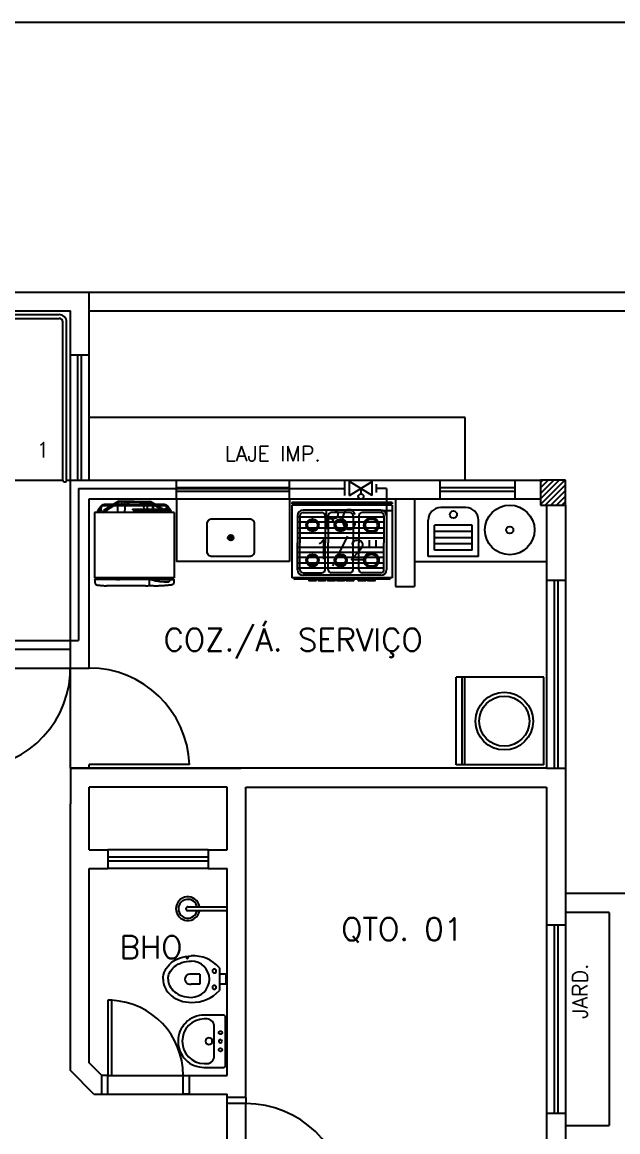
# Model space of a CAD drawing. Header units: millimetres. Extents: x 23536 to 47095, y 9984 to 20154.
# Drawn here: x 23555.39 to 23560.14, y 10047.99 to 10056.84 of the extents above; entities that cross this region are included whole.
import ezdxf
from ezdxf.enums import TextEntityAlignment as Align

# ---------------------------------------------------------------- set-up
doc = ezdxf.new("R2010")
doc.units = ezdxf.units.MM
doc.header["$LTSCALE"] = 30
doc.header["$MEASUREMENT"] = 0
doc.linetypes.add('HIDDEN', pattern=[0.375, 0.25, -0.125])
doc.linetypes.add('HIDDEN2', pattern=[0.1875, 0.125, -0.0625])
doc.layers.get('0').update_dxf_attribs({"linetype": 'CONTINUOUS'})
for name, color, linetype in [('CONEXAO_AG_FRIA', 3, 'CONTINUOUS'), ('LAYER8', 1, 'CONTINUOUS'), ('PROJECAO', 6, 'HIDDEN2'), ('projeto', 8, 'CONTINUOUS')]:
    doc.layers.add(name, color=color, linetype=linetype)
doc.styles.add('ROMANS', font='romans.shx', dxfattribs={"height": 0.14})

# ---------------------------------------------------------------- blocks, each defined once
blk = doc.blocks.new('GELAD-VS')
for p, q in [((-0.2523, 0.2753), (-0.2517, 0.2728)), ((-0.252, 0.2743), (-0.252, 0.2743)), ((-0.252, 0.2743), (-0.252, 0.2743)), ((-0.252, 0.2743), (-0.252, 0.2743)), ((-0.252, 0.2743), (-0.252, 0.2743)), ((-0.252, 0.2743), (-0.252, 0.2743)), ((-0.252, 0.2743), (-0.252, 0.2743)), ((-0.2517, 0.2728), (-0.2513, 0.272)), ((-0.2513, 0.272), (-0.2501, 0.2712)), ((-0.2501, 0.2712), (-0.249, 0.2708)), ((-0.249, 0.2708), (-0.2478, 0.2712)), ((-0.249, 0.2708), (-0.249, 0.2708)), ((-0.2478, 0.2712), (-0.2466, 0.2716)), ((-0.2466, 0.2716), (-0.2459, 0.2724)), ((-0.2459, 0.2724), (-0.2455, 0.2735)), ((-0.1968, 0.2784), (-0.1979, 0.2789)), ((-0.1957, 0.2779), (-0.1968, 0.2784)), ((-0.1954, 0.2767), (-0.1957, 0.2779)), ((-0.1952, 0.2755), (-0.1954, 0.2767)), ((-0.1952, 0.2755), (-0.1952, 0.2755)), ((0.3067, 0.2837), (0.3087, 0.2817)), ((0.3079, 0.2824), (0.3079, 0.2824)), ((0.3087, 0.2817), (0.3095, 0.2809)), ((0.3095, 0.2809), (0.3103, 0.2805)), ((0.3103, 0.2805), (0.311, 0.2805)), ((0.311, 0.2805), (0.3126, 0.2809)), ((0.311, 0.2805), (0.311, 0.2805)), ((0.3126, 0.2809), (0.3133, 0.2813)), ((0.3133, 0.2813), (0.3141, 0.2824)), ((0.3141, 0.2855), (0.3137, 0.2859)), ((0.3141, 0.2848), (0.3141, 0.2855)), ((0.3145, 0.2844), (0.3141, 0.2848)), ((0.3141, 0.2824), (0.3145, 0.2836)), ((0.3145, 0.2836), (0.3145, 0.2844)), ((0.3145, 0.2836), (0.3145, 0.2836)), ((-0.0958, -0.3127), (-0.0958, -0.3151))]:
    blk.add_line(p, q)
for points in [[(-0.1066, 0.3571), (-0.1449, 0.3339)], [(-0.1298, 0.3339), (-0.0927, 0.3582)], [(0.0229, 0.3571), (-0.1066, 0.3571)], [(0.0229, 0.3582), (-0.0927, 0.3582)], [(-0.0742, 0.3555), (-0.0742, 0.3555), (-0.0742, 0.3555), (-0.0742, 0.3555), (-0.0742, 0.3555), (-0.0742, 0.3555), (-0.0742, 0.3555), (-0.0765, 0.3551), (-0.0788, 0.3536), (-0.0803, 0.3513), (-0.0807, 0.3489)], [(-0.0742, 0.3555), (-0.0448, 0.3555)], [(-0.0649, 0.3571), (-0.0649, 0.3582)], [(-0.0498, 0.3571), (-0.0498, 0.3582)], [(-0.0308, 0.3451), (-0.0308, 0.3451), (-0.032, 0.3474), (-0.0339, 0.3493), (-0.0355, 0.3513), (-0.0378, 0.3528), (-0.0401, 0.354), (-0.0424, 0.3547), (-0.0448, 0.3555), (-0.0475, 0.3555)], [(-0.0034, 0.3559), (-0.0034, 0.3559), (-0.0092, 0.3551), (-0.0146, 0.3536), (-0.02, 0.3517), (-0.025, 0.3489), (-0.0301, 0.3459), (-0.0347, 0.3424), (-0.0386, 0.3381), (-0.0424, 0.3339)], [(0.0477, 0.3559), (-0.0038, 0.3559)], [(0.0229, 0.3582), (0.1385, 0.3582)], [(0.0229, 0.3571), (0.1525, 0.3571)], [(0.0867, 0.3339), (0.0867, 0.3339), (0.0829, 0.3381), (0.079, 0.342), (0.0743, 0.3459), (0.0693, 0.3489), (0.0643, 0.3513), (0.0589, 0.3536), (0.0535, 0.3551), (0.0477, 0.3559)], [(0.0921, 0.3555), (0.0921, 0.3555), (0.0921, 0.3555), (0.0921, 0.3555), (0.0921, 0.3555), (0.0921, 0.3555), (0.0921, 0.3555), (0.0894, 0.3555), (0.0867, 0.3547), (0.0844, 0.354), (0.0821, 0.3528), (0.0798, 0.3513), (0.0782, 0.3493), (0.0763, 0.3474), (0.0751, 0.3451)], [(0.0918, 0.3555), (0.118, 0.3555)], [(0.0956, 0.3571), (0.0956, 0.3582)], [(0.1107, 0.3571), (0.1107, 0.3582)], [(0.1246, 0.3489), (0.1246, 0.3489), (0.1242, 0.3513), (0.1227, 0.3536), (0.1208, 0.3551), (0.118, 0.3555)], [(0.1757, 0.3339), (0.1385, 0.3582)], [(0.1525, 0.3571), (0.1908, 0.3339)], [(-0.2946, 0.2704), (0.3404, 0.2704)], [(-0.2946, 0.2704), (-0.2946, -0.2524)], [(-0.2443, 0.3207), (-0.2679, 0.2859)], [(-0.249, 0.3014), (-0.2621, 0.2824)], [(-0.2523, 0.2753), (-0.247, 0.3149)], [(-0.2466, 0.3161), (-0.247, 0.3149)], [(-0.218, 0.3339), (-0.218, 0.3339), (-0.218, 0.3339), (-0.218, 0.3339), (-0.218, 0.3339), (-0.218, 0.3339), (-0.218, 0.3339), (-0.2227, 0.3335), (-0.2269, 0.3327), (-0.2312, 0.3312), (-0.235, 0.3292), (-0.2385, 0.3265), (-0.2416, 0.3234), (-0.2443, 0.3199), (-0.2466, 0.3161)], [(-0.2455, 0.2735), (-0.2404, 0.3126)], [(-0.2397, 0.3141), (-0.2404, 0.3126)], [(-0.2404, 0.3114), (-0.2404, 0.3114), (-0.2397, 0.3072), (-0.2385, 0.3029), (-0.2362, 0.2994), (-0.2335, 0.296), (-0.2304, 0.2936), (-0.2265, 0.2913), (-0.2223, 0.2902), (-0.218, 0.2898)], [(-0.218, 0.3269), (-0.218, 0.3269), (-0.218, 0.3269), (-0.218, 0.3269), (-0.218, 0.3269), (-0.218, 0.3269), (-0.218, 0.3269), (-0.2215, 0.3265), (-0.2246, 0.3261), (-0.2277, 0.325), (-0.2304, 0.3234), (-0.2335, 0.3215), (-0.2358, 0.3196), (-0.2377, 0.3168), (-0.2397, 0.3141)], [(-0.218, 0.3269), (-0.218, 0.3269), (-0.218, 0.3269), (-0.218, 0.3269), (-0.218, 0.3269), (-0.218, 0.3269), (-0.218, 0.3269), (-0.2211, 0.3265), (-0.2238, 0.3257), (-0.2265, 0.3242), (-0.2288, 0.3226), (-0.2304, 0.3203), (-0.2319, 0.3176), (-0.2327, 0.3149), (-0.2331, 0.3118), (-0.2331, 0.3118), (-0.2327, 0.3087), (-0.2319, 0.306), (-0.2304, 0.3033), (-0.2288, 0.301), (-0.2265, 0.2994), (-0.2238, 0.2979), (-0.2211, 0.2971), (-0.218, 0.2967)], [(-0.2285, 0.2704), (-0.2246, 0.2863)], [(-0.2281, 0.2704), (-0.1987, 0.2894)], [(-0.2181, 0.2898), (-0.2246, 0.2863)], [(-0.2184, 0.3339), (-0.1871, 0.3339)], [(-0.1264, 0.3269), (-0.2184, 0.3269)], [(-0.1121, 0.2967), (-0.2184, 0.2967)], [(0.0318, 0.2894), (-0.218, 0.2894)], [(-0.1565, 0.3269), (-0.2068, 0.2967)], [(-0.1979, 0.2789), (-0.1979, 0.2789), (-0.1979, 0.2789), (-0.1979, 0.2789), (-0.1979, 0.2789), (-0.1979, 0.2789), (-0.1979, 0.2789), (-0.1987, 0.2786), (-0.1998, 0.2782), (-0.2002, 0.277), (-0.2006, 0.2759)], [(-0.2006, 0.2704), (-0.2006, 0.2759)], [(-0.1979, 0.2789), (-0.1979, 0.2789), (-0.1979, 0.2789), (-0.1979, 0.2789), (-0.1979, 0.2789), (-0.1979, 0.2789), (-0.1979, 0.2789), (-0.1979, 0.2789), (-0.1979, 0.2789), (-0.1979, 0.2789), (-0.1979, 0.2789), (-0.1979, 0.2789), (-0.1979, 0.2789), (-0.1979, 0.2789), (-0.1979, 0.2789), (-0.1979, 0.2789), (-0.1979, 0.2789), (-0.1979, 0.2789), (-0.1979, 0.2789), (-0.1979, 0.2789), (-0.1979, 0.2789)], [(-0.1952, 0.2704), (-0.1952, 0.2755)], [(-0.1875, 0.2967), (-0.1411, 0.3269)], [(-0.1871, 0.3339), (-0.1194, 0.3339)], [(-0.1295, 0.3269), (-0.131, 0.3172)], [(-0.131, 0.2967), (-0.131, 0.3172)], [(-0.1101, 0.3269), (-0.1264, 0.3269)], [(-0.1039, 0.3443), (-0.1039, 0.3443), (-0.1039, 0.3443), (-0.1039, 0.3443), (-0.1039, 0.3443), (-0.1039, 0.3443), (-0.1039, 0.3443), (-0.107, 0.3443), (-0.1101, 0.3435), (-0.1132, 0.3428), (-0.1159, 0.3416), (-0.1186, 0.3401), (-0.1209, 0.3381), (-0.1233, 0.3362), (-0.1252, 0.3339)], [(-0.1213, 0.3269), (-0.1213, 0.3269), (-0.1225, 0.3246), (-0.1233, 0.3223), (-0.1237, 0.3199), (-0.124, 0.3172)], [(-0.124, 0.2967), (-0.124, 0.3172)], [(-0.119, 0.3339), (0.2642, 0.3339)], [(-0.1039, 0.3373), (-0.1039, 0.3373), (-0.1039, 0.3373), (-0.1039, 0.3373), (-0.1039, 0.3373), (-0.1039, 0.3373), (-0.1039, 0.3373), (-0.1066, 0.337), (-0.1097, 0.3362), (-0.1124, 0.3354), (-0.1148, 0.3339)], [(0.0322, 0.2967), (-0.1121, 0.2967)], [(-0.1074, 0.3269), (-0.1117, 0.3269)], [(0.2642, 0.3269), (-0.1074, 0.3269)], [(-0.1043, 0.3443), (-0.0738, 0.3443)], [(-0.0738, 0.3373), (-0.1043, 0.3373)], [(-0.0807, 0.3489), (-0.0807, 0.3443)], [(-0.0807, 0.3269), (-0.0807, 0.2967)], [(-0.0807, 0.2894), (-0.0807, 0.2704)], [(-0.0738, 0.3443), (-0.0606, 0.3443)], [(-0.0738, 0.3366), (-0.0738, 0.3443)], [(-0.049, 0.3408), (-0.049, 0.3408), (-0.0502, 0.3416), (-0.0517, 0.3424), (-0.0529, 0.3428), (-0.0544, 0.3435), (-0.056, 0.3439), (-0.0575, 0.3439), (-0.0591, 0.3443), (-0.0606, 0.3443)], [(-0.0552, 0.2894), (-0.0544, 0.2704)], [(-0.0529, 0.3103), (-0.0547, 0.2967)], [(-0.0475, 0.3269), (-0.0529, 0.3103)], [(-0.0521, 0.2894), (-0.0521, 0.2894), (-0.0521, 0.2894), (-0.0521, 0.2894), (-0.0521, 0.2894), (-0.0525, 0.2894), (-0.0525, 0.2894), (-0.0525, 0.2894), (-0.0525, 0.2894), (-0.0525, 0.2894), (-0.0525, 0.2894), (-0.0525, 0.2894), (-0.0525, 0.2894), (-0.0525, 0.2894), (-0.0525, 0.2894), (-0.0525, 0.2894), (-0.0525, 0.2894), (-0.0521, 0.2894), (-0.0521, 0.2894), (-0.0521, 0.2894), (-0.0521, 0.2894)], [(-0.0521, 0.2894), (-0.0521, 0.2894), (-0.0521, 0.2894), (-0.0521, 0.2894), (-0.0521, 0.2894), (-0.0525, 0.2894), (-0.0525, 0.2894), (-0.0525, 0.2894), (-0.0525, 0.2894), (-0.0525, 0.2894), (-0.0525, 0.2894), (-0.0525, 0.2894), (-0.0525, 0.2894), (-0.0525, 0.2894), (-0.0525, 0.2894), (-0.0525, 0.2894), (-0.0525, 0.2894), (-0.0521, 0.2894), (-0.0521, 0.2894), (-0.0521, 0.2894), (-0.0521, 0.2894)], [(-0.0521, 0.2894), (-0.0521, 0.2894), (-0.0521, 0.2894), (-0.0521, 0.2894), (-0.0521, 0.2894), (-0.0525, 0.2894), (-0.0525, 0.2894), (-0.0525, 0.2894), (-0.0525, 0.2894), (-0.0525, 0.2894), (-0.0525, 0.2894), (-0.0525, 0.2894), (-0.0525, 0.2894), (-0.0525, 0.2894), (-0.0525, 0.2894), (-0.0525, 0.2894), (-0.0525, 0.2894), (-0.0521, 0.2894), (-0.0521, 0.2894), (-0.0521, 0.2894), (-0.0521, 0.2894)], [(-0.049, 0.3408), (-0.0413, 0.3351)], [(-0.0475, 0.3269), (-0.0386, 0.3223)], [(-0.0386, 0.3223), (-0.0386, 0.3223), (-0.0382, 0.3219), (-0.0374, 0.3219), (-0.037, 0.3219), (-0.0366, 0.3219), (-0.0366, 0.3219), (-0.0351, 0.3223), (-0.0343, 0.323), (-0.0335, 0.3238), (-0.0332, 0.3254), (-0.0332, 0.3254), (-0.0332, 0.3257), (-0.0332, 0.3261), (-0.0332, 0.3265), (-0.0332, 0.3269)], [(0.0322, 0.2894), (0.0322, 0.2894), (0.0334, 0.2898), (0.0345, 0.2906), (0.0349, 0.2913), (0.0353, 0.2929), (0.0353, 0.2929), (0.0349, 0.2944), (0.0341, 0.2956), (0.0334, 0.2964), (0.0318, 0.2967)], [(0.0801, 0.3269), (0.0801, 0.3269), (0.0801, 0.3265), (0.0801, 0.3265), (0.0801, 0.3261), (0.0801, 0.3257), (0.0801, 0.3257), (0.0805, 0.3242), (0.0813, 0.323), (0.0821, 0.3223), (0.0836, 0.3219), (0.0836, 0.3219), (0.084, 0.3219), (0.0848, 0.3223), (0.0852, 0.3223), (0.0856, 0.3223)], [(0.0933, 0.3269), (0.0856, 0.3223)], [(0.1076, 0.3358), (0.1076, 0.3358), (0.1064, 0.3385), (0.1045, 0.3404), (0.1018, 0.3416), (0.0991, 0.342), (0.0991, 0.342), (0.0956, 0.3412), (0.0929, 0.3397), (0.091, 0.337), (0.0903, 0.3339)], [(0.0954, 0.3358), (0.0906, 0.3339)], [(0.0964, 0.313), (0.0915, 0.3258)], [(0.0987, 0.3358), (0.0954, 0.3358)], [(0.0972, 0.3103), (0.0964, 0.313)], [(0.0983, 0.2704), (0.0972, 0.3103)], [(0.1126, 0.3358), (0.0987, 0.3358)], [(0.1126, 0.3339), (0.1126, 0.3358)], [(0.1246, 0.3489), (0.1246, 0.3339)], [(0.1324, 0.3269), (0.1497, 0.3228)], [(0.1552, 0.3163), (0.1548, 0.3185), (0.1535, 0.3204), (0.152, 0.3219), (0.1497, 0.3228)], [(0.1552, 0.2704), (0.1552, 0.3163)], [(0.1552, 0.2735), (0.1552, 0.2731)], [(0.2735, 0.2704), (0.1865, 0.3269)], [(0.2024, 0.3269), (0.27, 0.2863)], [(0.2437, 0.2789), (0.2437, 0.2789), (0.2437, 0.2789), (0.2437, 0.2789), (0.2437, 0.2789), (0.2437, 0.2789), (0.2437, 0.2789), (0.2426, 0.2786), (0.2418, 0.2782), (0.2414, 0.277), (0.241, 0.2759)], [(0.241, 0.2704), (0.241, 0.2759)], [(0.2437, 0.2789), (0.2437, 0.2789), (0.2437, 0.2789), (0.2437, 0.2789), (0.2437, 0.2789), (0.2437, 0.2789), (0.2437, 0.2789), (0.2437, 0.2789), (0.2437, 0.2789), (0.2437, 0.2789), (0.2437, 0.2789), (0.2437, 0.2789), (0.2437, 0.2789), (0.2437, 0.2789), (0.2437, 0.2789), (0.2437, 0.2789), (0.2437, 0.2789), (0.2437, 0.2789), (0.2437, 0.2789), (0.2437, 0.2789), (0.2437, 0.2789)], [(0.2464, 0.277), (0.2461, 0.2782), (0.2449, 0.2786), (0.2437, 0.2789)], [(0.2464, 0.2704), (0.2464, 0.277)], [(0.291, 0.319), (0.2901, 0.3203), (0.2874, 0.3234), (0.2843, 0.3265), (0.2809, 0.3292), (0.277, 0.3312), (0.2731, 0.3327), (0.2685, 0.3335), (0.2642, 0.3339)], [(0.2855, 0.3141), (0.2855, 0.3141), (0.284, 0.3168), (0.2816, 0.3196), (0.2793, 0.3215), (0.2766, 0.3234), (0.2739, 0.325), (0.2708, 0.3261), (0.2677, 0.3265), (0.2642, 0.3269)], [(0.2743, 0.2704), (0.27, 0.2863)], [(0.2859, 0.3126), (0.2855, 0.3141)], [(0.2855, 0.3141), (0.3067, 0.2837)], [(0.2913, 0.2735), (0.2859, 0.3126)], [(0.291, 0.319), (0.3137, 0.2859)], [(0.2913, 0.2735), (0.2913, 0.2731)], [(0.2917, 0.2731), (0.2917, 0.2731), (0.2921, 0.2724), (0.2928, 0.2716), (0.2936, 0.2712), (0.2948, 0.2708), (0.2948, 0.2708), (0.2963, 0.2712), (0.2971, 0.272), (0.2979, 0.2728), (0.2983, 0.2743)], [(0.2983, 0.2743), (0.2949, 0.3007)], [(0.3404, 0.2704), (0.3404, -0.2524)], [(-0.2946, -0.2524), (0.3404, -0.2524)], [(-0.2899, -0.2648), (-0.2899, -0.2648), (-0.2899, -0.2648), (-0.2899, -0.2648), (-0.2899, -0.2648), (-0.2899, -0.2648), (-0.2899, -0.2648), (-0.2907, -0.2648), (-0.2911, -0.2652), (-0.2915, -0.2659), (-0.2915, -0.2663), (-0.2915, -0.2663), (-0.2915, -0.2663), (-0.2915, -0.2663), (-0.2915, -0.2663), (-0.2915, -0.2667)], [(-0.1237, -0.2648), (-0.2899, -0.2648)], [(-0.2861, -0.2524), (-0.2861, -0.2648)], [(-0.2636, -0.2648), (-0.2636, -0.2648), (-0.2636, -0.2648), (-0.2636, -0.2648), (-0.2636, -0.2648), (-0.2636, -0.2648), (-0.2636, -0.2648), (-0.2636, -0.2648), (-0.2636, -0.2648)], [(-0.2617, -0.2667), (-0.2617, -0.2663), (-0.2621, -0.2663), (-0.2621, -0.2659), (-0.2621, -0.2659), (-0.2625, -0.2656), (-0.2625, -0.2656), (-0.2625, -0.2652), (-0.2629, -0.2652), (-0.2633, -0.2648), (-0.2633, -0.2648), (-0.2636, -0.2648), (-0.2636, -0.2648)], [(-0.1124, -0.2648), (-0.1457, -0.2748), (-0.1797, -0.281), (-0.2145, -0.2837), (-0.249, -0.2826)], [(-0.1237, -0.2648), (-0.1221, -0.2648), (-0.1209, -0.2648), (-0.1194, -0.2648), (-0.119, -0.2648), (-0.1182, -0.2648)], [(-0.1209, -0.2648), (-0.1221, -0.2648)], [(-0.1182, -0.2648), (-0.1182, -0.2648)], [(-0.1124, -0.2648), (-0.1128, -0.2648), (-0.1128, -0.2648), (-0.1132, -0.2648), (-0.1136, -0.2648), (-0.114, -0.2648), (-0.1144, -0.2648), (-0.1148, -0.2648), (-0.1155, -0.2648), (-0.1163, -0.2648), (-0.1171, -0.2648), (-0.1182, -0.2648), (-0.1182, -0.2648)], [(-0.1182, -0.2648), (-0.1182, -0.2648)], [(-0.1124, -0.2648), (-0.0958, -0.2648)], [(-0.0966, -0.2648), (-0.1124, -0.2648), (-0.1124, -0.2648), (-0.1124, -0.2648), (-0.1124, -0.2648), (-0.1124, -0.2648)], [(-0.0966, -0.2648), (-0.0966, -0.2648), (-0.0966, -0.2648), (-0.0966, -0.2648), (-0.0966, -0.2648), (-0.0966, -0.2648), (-0.0966, -0.2648), (-0.0966, -0.2648), (-0.0966, -0.2648), (-0.0966, -0.2648), (-0.0966, -0.2648), (-0.0966, -0.2648), (-0.0966, -0.2648)], [(-0.0958, -0.2648), (0.3404, -0.2648)], [(-0.0958, -0.2648), (-0.0958, -0.2648), (-0.0958, -0.2648), (-0.0958, -0.2648), (-0.0958, -0.2659)], [(-0.0958, -0.2648), (-0.0958, -0.2659)], [(-0.0958, -0.2648), (-0.0958, -0.3093)], [(-0.0958, -0.2648), (-0.0958, -0.3139), (-0.0958, -0.3093)], [(-0.0656, -0.2648), (-0.0656, -0.2648), (-0.0656, -0.2648), (-0.0656, -0.2648), (-0.0656, -0.2648), (-0.0656, -0.2648), (-0.0656, -0.2648), (-0.0656, -0.2648), (-0.0656, -0.2648), (-0.0656, -0.2648), (-0.0656, -0.2648), (-0.0656, -0.2648), (-0.0656, -0.2648), (-0.0656, -0.2648), (-0.0656, -0.2648), (-0.0656, -0.2648), (-0.0656, -0.2648), (-0.0656, -0.2648), (-0.0656, -0.2648), (-0.0656, -0.2648), (-0.0656, -0.2648)], [(0.1583, -0.2648), (0.1416, -0.2648)], [(0.1424, -0.2648), (0.1583, -0.2648), (0.1583, -0.2648), (0.1583, -0.2648), (0.1583, -0.2648), (0.1583, -0.2648)], [(0.1583, -0.2648), (0.1583, -0.2648), (0.1587, -0.2648), (0.1587, -0.2648), (0.1594, -0.2648), (0.1598, -0.2648), (0.1602, -0.2648), (0.1606, -0.2648), (0.1614, -0.2648), (0.1621, -0.2648), (0.1629, -0.2648), (0.1637, -0.2648), (0.1641, -0.2648)], [(0.1641, -0.2648), (0.1641, -0.2648)], [(0.1641, -0.2648), (0.1641, -0.2648)], [(0.1691, -0.2648), (0.1679, -0.2648), (0.1668, -0.2648), (0.1652, -0.2648), (0.1648, -0.2648), (0.1641, -0.2648)], [(0.1668, -0.2648), (0.1679, -0.2648)], [(0.1691, -0.2648), (0.3358, -0.2648)], [(0.3095, -0.2648), (0.3095, -0.2648), (0.3095, -0.2648), (0.3095, -0.2648), (0.3095, -0.2648), (0.3095, -0.2648), (0.3095, -0.2648)], [(0.3319, -0.2524), (0.3319, -0.2648)], [(0.3377, -0.2663), (0.3377, -0.2663), (0.3377, -0.2663), (0.3377, -0.2663), (0.3377, -0.2663), (0.3377, -0.2663), (0.3377, -0.2663), (0.3377, -0.2659), (0.3373, -0.2652), (0.3365, -0.2648), (0.3362, -0.2648), (0.3362, -0.2648), (0.3362, -0.2648), (0.3362, -0.2648), (0.3362, -0.2648), (0.3362, -0.2648)], [(-0.2919, -0.2667), (-0.2919, -0.2864), (-0.2915, -0.2903), (-0.2907, -0.2942), (-0.2888, -0.2977), (-0.2861, -0.3011), (-0.2834, -0.3042), (-0.2799, -0.3062), (-0.276, -0.3077), (-0.2722, -0.3089), (-0.2687, -0.3093), (-0.2652, -0.3096), (-0.2613, -0.31), (-0.2578, -0.3104), (-0.254, -0.3108), (-0.2505, -0.3112), (-0.247, -0.3116), (-0.2432, -0.312), (-0.2397, -0.3124), (-0.2358, -0.3127), (-0.2323, -0.3131), (-0.2285, -0.3131), (-0.225, -0.3135), (-0.2211, -0.3139), (-0.2176, -0.3143), (-0.2138, -0.3147), (-0.2103, -0.3147), (-0.2064, -0.3151), (-0.2029, -0.3151), (-0.1991, -0.3154), (-0.1956, -0.3154), (-0.1917, -0.3158), (-0.1882, -0.3158), (-0.1844, -0.3158), (-0.1809, -0.3162), (-0.177, -0.3162), (-0.1735, -0.3162), (-0.1697, -0.3166), (-0.1662, -0.3166), (-0.1623, -0.3166), (-0.1588, -0.3166), (-0.155, -0.3166), (-0.1515, -0.3166), (-0.1476, -0.3166), (-0.1442, -0.3166), (-0.1403, -0.3166), (-0.1368, -0.3166), (-0.1329, -0.3166), (-0.1295, -0.3162), (-0.1256, -0.3162), (-0.1221, -0.3162), (-0.1182, -0.3158), (-0.1148, -0.3158), (-0.1109, -0.3158), (-0.1074, -0.3154), (-0.1039, -0.3154), (-0.1001, -0.3151), (-0.0958, -0.3151)], [(-0.2617, -0.2667), (-0.2617, -0.2687)], [(-0.249, -0.2826), (-0.2513, -0.2822), (-0.254, -0.2814), (-0.2563, -0.2799), (-0.2582, -0.2779), (-0.2598, -0.276), (-0.2609, -0.2737), (-0.2617, -0.271), (-0.2617, -0.2687)], [(-0.0958, -0.2659), (-0.0958, -0.3081)], [(-0.0958, -0.2675), (-0.0958, -0.2667)], [(-0.0958, -0.3081), (-0.0958, -0.3081), (-0.0958, -0.3085)], [(-0.0958, -0.3112), (-0.0958, -0.3108), (-0.0958, -0.3108), (-0.0958, -0.3108), (-0.0958, -0.3108), (-0.0958, -0.3104), (-0.0958, -0.3104), (-0.0958, -0.31), (-0.0958, -0.31), (-0.0958, -0.31), (-0.0958, -0.3096), (-0.0958, -0.3093), (-0.0958, -0.3089), (-0.0958, -0.3089), (-0.0958, -0.3085), (-0.0958, -0.3081)], [(-0.0958, -0.3093), (-0.0958, -0.3096)], [(-0.0958, -0.31), (-0.0958, -0.3108)], [(-0.0958, -0.3108), (-0.0958, -0.3112)], [(-0.0958, -0.3112), (-0.0958, -0.3139)], [(-0.0958, -0.312), (-0.0958, -0.3124)], [(-0.0958, -0.3127), (-0.0958, -0.3131)], [(-0.0796, -0.3143), (-0.0838, -0.3143), (-0.0958, -0.3139), (-0.0958, -0.3139)], [(-0.066, -0.3143), (-0.0711, -0.3143), (-0.0796, -0.3143)], [(-0.066, -0.3143), (0.245, -0.3154)], [(0.2194, -0.3162), (0.2194, -0.3162)], [(0.2267, -0.3162), (0.2267, -0.3162)], [(0.318, -0.3089), (0.3145, -0.3093), (0.311, -0.3096), (0.3072, -0.31), (0.3037, -0.3104), (0.2998, -0.3108), (0.2963, -0.3112), (0.2925, -0.3116), (0.289, -0.312), (0.2855, -0.3124), (0.2816, -0.3127), (0.2782, -0.3131), (0.2743, -0.3131), (0.2704, -0.3135), (0.2669, -0.3139), (0.2631, -0.3143), (0.2596, -0.3147), (0.2561, -0.3147), (0.2522, -0.3151), (0.2488, -0.3151), (0.245, -0.3154)], [(0.3377, -0.2864), (0.3373, -0.2903), (0.3362, -0.2942), (0.3346, -0.2977), (0.3319, -0.3011), (0.3288, -0.3042), (0.3253, -0.3062), (0.3219, -0.3077), (0.318, -0.3089)], [(0.3377, -0.2667), (0.3377, -0.2864)]]:
    blk.add_lwpolyline(points)
blk.add_arc((-0.264, 0.2859), 0.00394, 180, 298.07249)

msp = doc.modelspace()

# ---------------------------------------------------------------- linework, layer by layer
at = {"layer": 'CONEXAO_AG_FRIA'}
for p, q in [((23557.9639, 10053.0637), (23557.9639, 10053.1755)), ((23558.0014, 10053.0637), (23558.1829, 10053.1755)), ((23558.0014, 10053.0637), (23558.0015, 10053.1755)), ((23558.1829, 10053.0637), (23558.0015, 10053.1755)), ((23558.1829, 10053.0637), (23558.1829, 10053.1755)), ((23558.0922, 10053.1196), (23558.0922, 10053.0753)), ((23558.2153, 10053.152), (23558.2153, 10053.0872)), ((23558.2552, 10052.942), (23558.3352, 10052.942))]:
    msp.add_line(p, q, dxfattribs=at)
msp.add_circle((23558.0922, 10053.054), 0.0213, dxfattribs=at)
at = {"layer": 'LAYER8'}
msp.add_line((23541.5371, 10056.839), (23588.487, 10056.839), dxfattribs=at)
at = {"layer": 'PROJECAO', "color": 3, "linetype": 'HIDDEN'}
for p, q in [((23555.8396, 10053.1196), (23555.8396, 10051.9061)), ((23555.8396, 10053.1196), (23557.9639, 10053.1196)), ((23558.2952, 10053.1196), (23558.2153, 10053.1196)), ((23558.2952, 10053.1196), (23558.2952, 10052.74)), ((23552.6232, 10051.9061), (23555.8396, 10051.9061))]:
    msp.add_line(p, q, dxfattribs=at)
at = {"layer": 'projeto'}
for p, q in [((23548.9241, 10054.6863), (23555.9241, 10054.6863)), ((23555.9241, 10054.6863), (23562.7241, 10054.6863)), ((23555.9241, 10054.1863), (23555.9241, 10054.6863)), ((23549.0741, 10054.5363), (23555.7741, 10054.5363)), ((23555.7741, 10054.1863), (23555.7741, 10054.5363)), ((23555.9241, 10054.5363), (23562.0741, 10054.5363)), ((23555.7741, 10054.1863), (23555.9241, 10054.1863)), ((23555.7741, 10053.1863), (23555.7741, 10054.1863)), ((23555.8341, 10053.1863), (23555.8341, 10054.1863)), ((23555.8641, 10053.1863), (23555.8641, 10054.1863)), ((23555.9241, 10053.1863), (23555.9241, 10054.1863)), ((23558.9241, 10053.6863), (23555.9241, 10053.6863)), ((23558.9241, 10053.1863), (23558.9241, 10053.6863)), ((23554.5741, 10053.1863), (23555.7141, 10053.1863)), ((23555.7441, 10053.1863), (23555.7741, 10053.1863)), ((23555.7741, 10053.1863), (23556.6212, 10053.1863)), ((23555.7741, 10053.1863), (23555.9241, 10053.1863)), ((23555.7741, 10051.8363), (23555.7741, 10053.1863)), ((23556.6212, 10053.0363), (23556.6212, 10053.1863)), ((23556.6212, 10053.1863), (23557.5226, 10053.1863)), ((23557.5226, 10053.1863), (23558.7234, 10053.1863)), ((23557.5226, 10053.0363), (23557.5226, 10053.1863)), ((23558.7234, 10053.0363), (23558.7234, 10053.1863)), ((23558.7234, 10053.1863), (23559.3234, 10053.1863)), ((23559.3234, 10053.1863), (23559.5241, 10053.1863)), ((23559.3234, 10053.0363), (23559.3234, 10053.1863)), ((23559.7241, 10053.1863), (23559.5241, 10053.1863)), ((23559.5241, 10053.1863), (23559.5241, 10052.9863)), ((23559.5241, 10053.1676), (23559.5428, 10053.1863)), ((23559.5241, 10053.1234), (23559.587, 10053.1863)), ((23559.5241, 10053.0792), (23559.6312, 10053.1863)), ((23559.5241, 10053.0351), (23559.6754, 10053.1863)), ((23559.5241, 10052.9909), (23559.7195, 10053.1863)), ((23559.7241, 10052.9863), (23559.7241, 10053.1863)), ((23556.6212, 10053.1263), (23557.5226, 10053.1263)), ((23556.6212, 10053.0963), (23557.5226, 10053.0963)), ((23558.7234, 10053.1263), (23559.3234, 10053.1263)), ((23558.7234, 10053.0963), (23559.3234, 10053.0963)), ((23559.5637, 10052.9863), (23559.7241, 10053.1467)), ((23559.6079, 10052.9863), (23559.7241, 10053.1025)), ((23555.9241, 10053.0363), (23556.6212, 10053.0363)), ((23555.9241, 10051.6863), (23555.9241, 10053.0363)), ((23556.6212, 10053.0363), (23556.6212, 10052.5363)), ((23556.6212, 10053.0363), (23557.5226, 10053.0363)), ((23557.5226, 10053.0363), (23558.7234, 10053.0363)), ((23557.5226, 10053.0363), (23557.5226, 10052.5363)), ((23558.3411, 10053.006), (23557.5411, 10053.006)), ((23557.5411, 10053.006), (23557.5411, 10052.996)), ((23558.3411, 10052.996), (23557.5411, 10052.996)), ((23558.3411, 10052.986), (23557.5411, 10052.986)), ((23557.5411, 10052.986), (23557.5411, 10052.406)), ((23558.3411, 10053.006), (23558.3411, 10052.996)), ((23558.3411, 10052.986), (23558.3411, 10052.406)), ((23558.3696, 10053.0363), (23558.3696, 10052.3359)), ((23558.5196, 10053.0363), (23558.5196, 10052.3359)), ((23558.7234, 10053.0363), (23559.3234, 10053.0363)), ((23559.3234, 10053.0363), (23559.5241, 10053.0363)), ((23559.5241, 10052.9863), (23559.7241, 10052.9863)), ((23559.5741, 10052.9863), (23559.5741, 10052.3863)), ((23559.6521, 10052.9863), (23559.7241, 10053.0583)), ((23559.6963, 10052.9863), (23559.7241, 10053.0141)), ((23559.7241, 10052.9863), (23559.7241, 10052.3863)), ((23557.5861, 10052.901), (23557.5861, 10052.686)), ((23557.6061, 10052.901), (23557.6061, 10052.686)), ((23558.2511, 10052.946), (23557.6311, 10052.946)), ((23557.6311, 10052.926), (23557.7811, 10052.926)), ((23557.8061, 10052.901), (23557.8061, 10052.686)), ((23557.8311, 10052.901), (23557.8311, 10052.686)), ((23558.0061, 10052.926), (23557.8561, 10052.926)), ((23558.0311, 10052.901), (23558.0311, 10052.686)), ((23558.0761, 10052.901), (23558.0761, 10052.686)), ((23558.0761, 10052.901), (23558.0761, 10052.686)), ((23558.2511, 10052.926), (23558.1011, 10052.926)), ((23558.2761, 10052.901), (23558.2761, 10052.686)), ((23558.2961, 10052.901), (23558.2961, 10052.471)), ((23558.9299, 10052.9664), (23558.7299, 10052.9664)), ((23558.2761, 10052.8892), (23557.5861, 10052.8892)), ((23558.2761, 10052.8492), (23557.5861, 10052.8492)), ((23558.6299, 10052.5764), (23558.6299, 10052.8664)), ((23558.6799, 10052.6264), (23558.6799, 10052.8264)), ((23558.9799, 10052.8264), (23558.6799, 10052.8264)), ((23558.9799, 10052.6264), (23558.9799, 10052.8264)), ((23559.0299, 10052.5764), (23559.0299, 10052.8664)), ((23558.2761, 10052.8028), (23557.5861, 10052.8028)), ((23558.2761, 10052.7628), (23557.5861, 10052.7628)), ((23558.2761, 10052.7228), (23557.5861, 10052.7228)), ((23558.9799, 10052.7764), (23558.6799, 10052.7764)), ((23558.9799, 10052.7264), (23558.6799, 10052.7264)), ((23557.5861, 10052.471), (23557.5861, 10052.686)), ((23558.2761, 10052.6492), (23557.5861, 10052.6492)), ((23557.6061, 10052.471), (23557.6061, 10052.686)), ((23557.8061, 10052.471), (23557.8061, 10052.686)), ((23557.8311, 10052.471), (23557.8311, 10052.686)), ((23558.0311, 10052.471), (23558.0311, 10052.686)), ((23558.0761, 10052.471), (23558.0761, 10052.686)), ((23558.0761, 10052.471), (23558.0761, 10052.686)), ((23558.2761, 10052.471), (23558.2761, 10052.686)), ((23558.9799, 10052.6764), (23558.6799, 10052.6764)), ((23558.2761, 10052.6092), (23557.5861, 10052.6092)), ((23558.2761, 10052.5692), (23557.5861, 10052.5692)), ((23559.0299, 10052.5764), (23558.6299, 10052.5764)), ((23558.9799, 10052.6264), (23558.6799, 10052.6264)), ((23557.5226, 10052.5363), (23556.6212, 10052.5363)), ((23558.2761, 10052.5228), (23557.5861, 10052.5228)), ((23558.2761, 10052.4828), (23557.5861, 10052.4828)), ((23558.5196, 10052.5363), (23559.5741, 10052.5363)), ((23558.3411, 10052.406), (23557.5411, 10052.406)), ((23558.3161, 10052.396), (23557.5661, 10052.396)), ((23557.6311, 10052.446), (23557.7811, 10052.446)), ((23558.2511, 10052.426), (23557.6311, 10052.426)), ((23558.0061, 10052.446), (23557.8561, 10052.446)), ((23558.2511, 10052.446), (23558.1011, 10052.446)), ((23559.5741, 10052.3863), (23559.5741, 10050.8863)), ((23559.5741, 10052.3863), (23559.7241, 10052.3863)), ((23559.6341, 10052.3863), (23559.6341, 10050.8863)), ((23559.6641, 10052.3863), (23559.6641, 10050.8863)), ((23559.7241, 10052.3863), (23559.7241, 10050.8863)), ((23558.3696, 10052.3359), (23558.5196, 10052.3359)), ((23554.9741, 10051.8363), (23555.7741, 10051.8363)), ((23555.4491, 10051.8363), (23555.7741, 10051.8363)), ((23555.7741, 10051.6863), (23555.7741, 10051.8363)), ((23555.0041, 10051.6863), (23555.7741, 10051.6863)), ((23555.4497, 10051.6863), (23555.9241, 10051.6863)), ((23555.7741, 10050.8863), (23555.7741, 10051.6863)), ((23555.7741, 10050.8863), (23555.7741, 10050.6034)), ((23557.0241, 10050.8863), (23555.7741, 10050.8863)), ((23555.7741, 10050.8863), (23557.1349, 10050.8863)), ((23556.7241, 10050.9163), (23555.9241, 10050.9163)), ((23555.9241, 10050.8863), (23555.9241, 10050.9163)), ((23557.1349, 10050.8863), (23556.9151, 10050.8863)), ((23559.5741, 10050.8863), (23557.0241, 10050.8863)), ((23559.5741, 10050.8863), (23559.7241, 10050.8863)), ((23559.7241, 10050.8863), (23559.7241, 10049.6363)), ((23555.9241, 10050.6034), (23555.9241, 10050.7363)), ((23557.0241, 10050.7363), (23555.9241, 10050.7363)), ((23557.0241, 10050.6034), (23557.0241, 10050.7363)), ((23557.1741, 10050.7363), (23559.5741, 10050.7363)), ((23557.1741, 10050.6034), (23557.1741, 10050.7363)), ((23559.5741, 10050.7363), (23559.5741, 10049.6363)), ((23555.7741, 10048.4741), (23555.7741, 10050.6034)), ((23555.9241, 10050.2363), (23555.9241, 10050.6034)), ((23557.0241, 10050.2363), (23557.0241, 10050.6034)), ((23557.1741, 10048.2613), (23557.1741, 10050.6034)), ((23555.9241, 10050.2363), (23556.0741, 10050.2363)), ((23556.0741, 10050.2363), (23556.0741, 10050.0863)), ((23556.8741, 10050.2363), (23556.0741, 10050.2363)), ((23556.8741, 10050.1763), (23556.0741, 10050.1763)), ((23556.8741, 10050.2363), (23557.0241, 10050.2363)), ((23556.8741, 10050.2363), (23556.8741, 10050.0863)), ((23555.9241, 10050.0863), (23556.0741, 10050.0863)), ((23555.9241, 10048.5363), (23555.9241, 10050.0863)), ((23556.8741, 10050.1463), (23556.0741, 10050.1463)), ((23556.8741, 10050.0863), (23556.0741, 10050.0863)), ((23556.8741, 10050.0863), (23557.0241, 10050.0863)), ((23557.0241, 10048.4363), (23557.0241, 10050.0863)), ((23560.2241, 10049.8863), (23559.7241, 10049.8863)), ((23560.0741, 10049.7363), (23559.7241, 10049.7363)), ((23560.0741, 10049.7363), (23560.0741, 10048.0363)), ((23559.5741, 10049.6363), (23559.7241, 10049.6363)), ((23559.5741, 10049.6363), (23559.5741, 10048.1363)), ((23559.6341, 10049.6363), (23559.6341, 10048.1363)), ((23559.6641, 10049.6363), (23559.6641, 10048.1363)), ((23559.7241, 10049.6363), (23559.7241, 10048.1363)), ((23556.9633, 10049.2939), (23556.9633, 10049.1139)), ((23556.8083, 10049.2439), (23556.7383, 10049.2439)), ((23556.8083, 10049.2439), (23556.8083, 10049.1639)), ((23557.0133, 10049.2439), (23556.9633, 10049.2439)), ((23557.0133, 10049.2439), (23557.0133, 10049.1639)), ((23556.8083, 10049.1639), (23556.7383, 10049.1639)), ((23557.0133, 10049.1639), (23556.9633, 10049.1639)), ((23556.1041, 10049.0363), (23556.0741, 10049.0363)), ((23556.0741, 10049.0363), (23556.0741, 10048.4363)), ((23556.1041, 10048.4363), (23556.1041, 10049.0363)), ((23555.962, 10048.2863), (23555.7741, 10048.4741)), ((23556.0241, 10048.4363), (23555.9241, 10048.5363)), ((23556.0241, 10048.2863), (23556.0241, 10048.4363)), ((23556.0241, 10048.4363), (23556.0241, 10048.4363)), ((23556.0741, 10048.4363), (23556.0241, 10048.4363)), ((23556.0741, 10048.4363), (23556.1041, 10048.4363)), ((23556.0741, 10048.2863), (23556.0741, 10048.4363)), ((23556.1041, 10048.4363), (23556.6741, 10048.4363)), ((23556.6241, 10048.4363), (23557.0241, 10048.4363)), ((23556.6741, 10048.2863), (23556.6741, 10048.4363)), ((23556.6741, 10048.4363), (23556.7241, 10048.4363)), ((23556.7241, 10048.2863), (23556.7241, 10048.4363)), ((23555.962, 10048.2863), (23556.0241, 10048.2863)), ((23556.0241, 10048.2863), (23556.0741, 10048.2863)), ((23556.0741, 10048.2863), (23556.6741, 10048.2863)), ((23556.6241, 10048.2863), (23557.0241, 10048.2863)), ((23556.7241, 10048.2863), (23556.6741, 10048.2863)), ((23557.0241, 10048.2613), (23557.0241, 10048.2863)), ((23557.1741, 10048.2613), (23557.0241, 10048.2613)), ((23557.0241, 10048.2113), (23557.0241, 10048.2613)), ((23557.0241, 10047.4113), (23557.0241, 10048.2113)), ((23557.1741, 10048.2113), (23557.0241, 10048.2113)), ((23557.1741, 10048.2613), (23557.1741, 10048.2113)), ((23557.1741, 10047.4413), (23557.1741, 10048.2113)), ((23559.5741, 10048.1363), (23559.5741, 10047.7863)), ((23559.5741, 10048.1363), (23559.7241, 10048.1363)), ((23559.7241, 10048.1363), (23559.7241, 10045.7738)), ((23559.7241, 10048.0363), (23560.0741, 10048.0363))]:
    msp.add_line(p, q, dxfattribs=at)
at = {"layer": 'projeto', "color": 3}
for p, q in [((23549.1641, 10054.5063), (23555.6841, 10054.5063)), ((23549.1641, 10054.4763), (23555.6841, 10054.4763)), ((23555.7141, 10053.1863), (23555.7141, 10054.4463)), ((23555.7441, 10053.1863), (23555.7441, 10054.4463))]:
    msp.add_line(p, q, dxfattribs=at)
at = {"layer": 'projeto', "color": 9}
for p, q in [((23557.0416, 10052.7144), (23557.0656, 10052.7383)), ((23557.0416, 10052.7383), (23557.0656, 10052.7144))]:
    msp.add_line(p, q, dxfattribs=at)
at = {"layer": 'projeto', "linetype": 'Continuous'}
for p, q in [((23559.5511, 10051.6128), (23558.8511, 10051.6128)), ((23558.8511, 10050.9128), (23558.8511, 10051.6128)), ((23558.9011, 10050.9128), (23558.9011, 10051.6128)), ((23558.9211, 10050.9128), (23558.9211, 10051.6128)), ((23559.5511, 10050.9128), (23559.5511, 10051.6128)), ((23559.5511, 10050.9128), (23558.8511, 10050.9128)), ((23556.7116, 10049.7811), (23557.0241, 10049.7811)), ((23556.7116, 10049.7511), (23557.0241, 10049.7511))]:
    msp.add_line(p, q, dxfattribs=at)
at = {"layer": 'projeto', "color": 9}
msp.add_lwpolyline([(23557.2036, 10052.5763), (23556.9036, 10052.5763, -0.414214), (23556.8661, 10052.6138), (23556.8661, 10052.8388, -0.414214), (23556.9036, 10052.8763), (23557.2036, 10052.8763, -0.414214), (23557.2411, 10052.8388), (23557.2411, 10052.6138, -0.414214)], format="xyb", close=True, dxfattribs=at)
at = {"layer": 'projeto'}
for points in [[(23557.6761, 10052.396), (23557.6761, 10052.386), (23557.7361, 10052.386), (23557.7361, 10052.396)], [(23557.7505, 10052.396), (23557.7505, 10052.386), (23557.8105, 10052.386), (23557.8105, 10052.396)], [(23557.8267, 10052.396), (23557.8267, 10052.386), (23557.8867, 10052.386), (23557.8867, 10052.396)], [(23557.9011, 10052.396), (23557.9011, 10052.386), (23557.9611, 10052.386), (23557.9611, 10052.396)], [(23557.9755, 10052.396), (23557.9755, 10052.386), (23558.0355, 10052.386), (23558.0355, 10052.396)], [(23558.0717, 10052.396), (23558.0717, 10052.386), (23558.1317, 10052.386), (23558.1317, 10052.396)], [(23558.1461, 10052.396), (23558.1461, 10052.386), (23558.2061, 10052.386), (23558.2061, 10052.396)]]:
    msp.add_lwpolyline(points, dxfattribs=at)
for points in [[(23556.5133, 10049.2039, -0.117198), (23556.5296, 10049.2728, -0.104374), (23556.5792, 10049.3347, -0.090216), (23556.6503, 10049.3743, -0.082248), (23556.7383, 10049.3889, -0.082248)], [(23556.5533, 10049.2039, -0.117198), (23556.5654, 10049.2548, -0.104374), (23556.6046, 10049.3038, -0.090216), (23556.6632, 10049.3365, -0.082248), (23556.7383, 10049.3489, -0.082248)], [(23556.5133, 10049.2039, 0.117198), (23556.5296, 10049.135, 0.104374), (23556.5792, 10049.0731, 0.090216), (23556.6503, 10049.0335, 0.082248), (23556.7383, 10049.0189, 0.082248)], [(23556.5533, 10049.2039, 0.117198), (23556.5654, 10049.153, 0.104374), (23556.6046, 10049.104, 0.090216), (23556.6632, 10049.0713, 0.082248), (23556.7383, 10049.0589, 0.082248)], [(23556.8421, 10048.9178, 0.415717), (23556.6331, 10048.7088, 0.415717), (23556.8421, 10048.4998, 0.415717)], [(23556.8411, 10048.4998), (23556.9951, 10048.4998, 0.329338), (23557.0131, 10048.5169), (23557.0131, 10048.7088), (23557.0131, 10048.9007, 0.329338), (23556.9951, 10048.9178), (23556.8411, 10048.9178)], [(23556.6666, 10048.7088, 0.407394), (23556.8421, 10048.5302), (23556.8649, 10048.5302, 0.423247), (23556.9219, 10048.5948), (23556.9219, 10048.7088), (23556.9219, 10048.8228, 0.423247), (23556.8649, 10048.8874), (23556.8421, 10048.8874, 0.407394), (23556.6666, 10048.7088)]]:
    msp.add_lwpolyline(points, format="xyb", dxfattribs=at)
for points in [[(23556.9233, 10049.2839, 1), (23556.9233, 10049.2539, 1)], [(23556.9233, 10049.1539, 1), (23556.9233, 10049.1239, 1)], [(23556.9067, 10048.7088, 1), (23556.8535, 10048.7088, 1)], [(23556.9846, 10048.7088, 1), (23556.958, 10048.7088, 1)]]:
    msp.add_lwpolyline(points, format="xyb", close=True, dxfattribs=at)
for centre, radius in [((23559.2797, 10052.7877), 0.1981), ((23558.8299, 10052.9106), 0.0287), ((23557.7061, 10052.826), 0.05), ((23557.7061, 10052.826), 0.05), ((23557.7061, 10052.826), 0.04), ((23557.7061, 10052.826), 0.04), ((23557.9311, 10052.826), 0.05), ((23557.9311, 10052.826), 0.04), ((23558.1761, 10052.826), 0.06), ((23558.1761, 10052.826), 0.048), ((23559.2797, 10052.7877), 0.0287), ((23557.7061, 10052.546), 0.05), ((23557.7061, 10052.546), 0.04), ((23557.9311, 10052.546), 0.05), ((23557.9311, 10052.546), 0.04), ((23558.1761, 10052.546), 0.06), ((23558.1761, 10052.546), 0.048)]:
    msp.add_circle(centre, radius, dxfattribs=at)
at = {"layer": 'projeto', "color": 9}
for radius in [0.0221, 0.0169]:
    msp.add_circle((23557.0536, 10052.7263), radius, dxfattribs=at)
at = {"layer": 'projeto', "linetype": 'Continuous'}
for radius in [0.23, 0.2]:
    msp.add_circle((23559.2361, 10051.2628), radius, dxfattribs=at)
at = {"layer": 'projeto', "linetype": 'HIDDEN'}
for centre in [(23556.9713, 10048.7772), (23556.9713, 10048.6404)]:
    msp.add_circle(centre, 0.0133, dxfattribs=at)
at = {"layer": 'projeto', "color": 3}
for centre, radius, start, end in [((23555.6841, 10054.4463), 0.06, 0, 90), ((23555.6841, 10054.4463), 0.03, 0, 90), ((23555.7291, 10053.1863), 0.015, 180, 0)]:
    msp.add_arc(centre, radius, start, end, dxfattribs=at)
at = {"layer": 'projeto'}
for centre, radius, start, end in [((23557.6311, 10052.901), 0.045, 90, 180), ((23557.6311, 10052.901), 0.025, 90, 180), ((23557.7811, 10052.901), 0.025, 0, 90), ((23557.8561, 10052.901), 0.025, 90, 180), ((23558.0061, 10052.901), 0.025, 0, 90), ((23558.1011, 10052.901), 0.025, 90, 180), ((23558.2511, 10052.901), 0.045, 0, 90), ((23558.2511, 10052.901), 0.025, 0, 90), ((23558.7299, 10052.8664), 0.1, 90, 180), ((23558.9299, 10052.8664), 0.1, 0, 90), ((23557.6311, 10052.471), 0.045, 180, 270), ((23557.6311, 10052.471), 0.025, 180, 270), ((23557.7811, 10052.471), 0.025, 270, 0), ((23557.8561, 10052.471), 0.025, 180, 270), ((23558.0061, 10052.471), 0.025, 270, 0), ((23558.1011, 10052.471), 0.025, 180, 270), ((23558.2511, 10052.471), 0.025, 270, 0), ((23558.2511, 10052.471), 0.045, 270, 0), ((23557.5661, 10052.406), 0.01, 180, 270), ((23558.3161, 10052.406), 0.01, 270, 0), ((23554.9741, 10051.6863), 0.8006, 272.14759, 2.14759), ((23555.9241, 10050.8863), 0.8, 2.1491, 90), ((23556.7566, 10049.1185), 0.2711, 40.33205, 93.88684), ((23556.7383, 10049.2039), 0.145, 270, 90), ((23556.7293, 10049.2039), 0.041, 77.31962, 282.68038), ((23556.7498, 10049.3055), 0.2869, 267.69462, 318.08648), ((23556.0741, 10048.4363), 0.6, 0, 87.13402), ((23557.1741, 10047.4113), 0.8, 2.1491, 90)]:
    msp.add_arc(centre, radius, start, end, dxfattribs=at)
at = {"layer": 'projeto', "linetype": 'Continuous'}
for radius, start, end in [(0.095, 11.53696, 348.46304), (0.075, 11.53696, 348.46304), (0.015, 90, 270)]:
    msp.add_arc((23556.7116, 10049.7661), radius, start, end, dxfattribs=at)

# ---------------------------------------------------------------- block references
at = {"layer": 'projeto', "xscale": -1}
msp.add_blockref('GELAD-VS', (23556.3074, 10052.6574, -17.4397), dxfattribs=at)

# ---------------------------------------------------------------- texts
at = {"layer": 'CONEXAO_AG_FRIA', "style": 'ROMANS'}
for s, p in [('RG', (23557.7877, 10052.7954)), ('1/2"', (23557.7206, 10052.5541))]:
    msp.add_text(s, height=0.15429, rotation=359.85857, dxfattribs=at).set_placement(p)
at = {"layer": 'projeto', "style": 'ROMANS'}
for s, height, p in [('1', 0.12, (23555.504, 10053.4869)), ('LAJE IMP.', 0.12, (23557.0065, 10053.4562)), ('COZ./Á. SERVIÇO', 0.18, (23556.518, 10052.002)), ('QTO. 01', 0.18, (23557.9355, 10049.6929)), ('BHO.', 0.18, (23556.1674, 10049.5488))]:
    msp.add_text(s, height=height, dxfattribs=at).set_placement(p, align=Align.TOP_LEFT)
msp.add_text('JARD.', height=0.12, rotation=90, dxfattribs=at).set_placement((23559.7809, 10048.8871), align=Align.TOP_LEFT)

doc.saveas('drawing.dxf')
